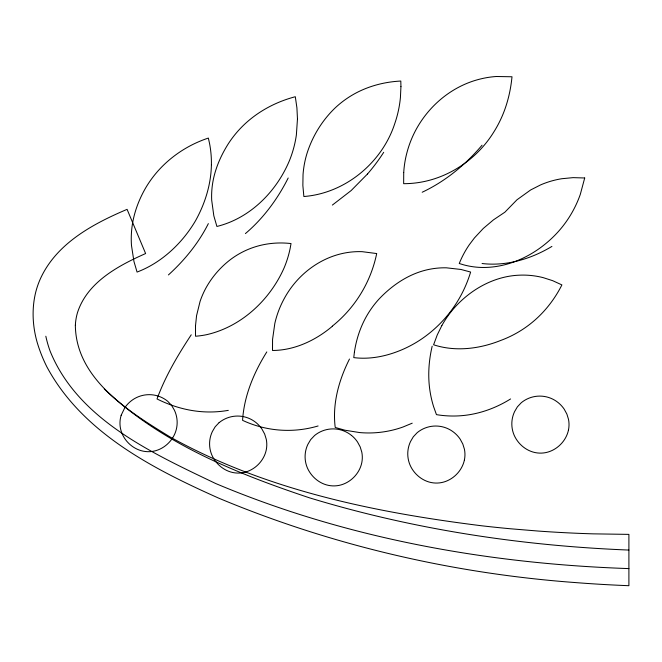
<?xml version="1.0" encoding="UTF-8"?>
<svg xmlns="http://www.w3.org/2000/svg" width="662" height="662" viewBox="0 0 662 662"><rect width="100%" height="100%" fill="white"/><g stroke="black" fill="none" stroke-linecap="round" stroke-linejoin="round"><path stroke-width="0.99" d="M432.17 346.209C429.133 359.127 427.966 372.524 429.315 385.747A106.193 106.193 0 0 0 433.569 406.551L436.448 414.635A101.592 101.592 0 0 0 469.888 414.644C484.327 412.219 498.172 406.7 510.576 398.954M349.486 359.036C338.903 380.029 332.208 403.82 335.229 427.462L344.91 430.201L359.574 432.559A101.948 101.948 0 0 0 403.001 427.007L412.211 423.183M208.348 223.607C198.575 243.128 184.532 260.282 168.429 274.929M441.835 325.58L437.268 334.898L433.593 344.778C455.464 351.977 479.528 348.899 500.596 340.5A109.354 109.354 0 0 0 536.592 318.587C547.011 309.038 555.567 297.528 561.897 284.908L552.687 280.688L543.279 277.668A81.451 81.451 0 0 0 519.306 275.177C497.286 276.037 476.474 286.365 460.628 301.375A100.45 100.45 0 0 0 441.835 325.58M266.803 351.911C253.885 372.549 244.104 395.81 242.565 420.337A106.789 106.789 0 0 0 318.099 425.964M191.244 334.798C177.896 355.039 165.401 376.107 157.026 398.954C170.779 405.831 185.765 410.39 201.116 411.632A106.814 106.814 0 0 0 228.307 410.357M482.06 145.193C465.568 164.697 445.369 181.322 422.19 192.245M367.46 174.023L351.174 190.54L332.374 205.071M219.122 422.604L215.15 426.816L212.353 431.558A28.698 28.698 0 0 0 211.873 455.092C215.688 463.748 223.624 470.641 232.966 472.552A26.786 26.786 0 0 0 243.608 472.552C254.696 470.26 263.981 460.984 266.265 449.895A26.786 26.786 0 0 0 266.265 439.245L264.659 434.057L261.987 429.133A30.692 30.692 0 0 0 256.029 422.604A29.194 29.194 0 0 0 219.139 422.629M245.412 233.587C259.041 222.027 270.535 208.075 279.894 192.89A193.974 193.974 0 0 0 288.185 177.987M332.374 326.25C315.708 340.334 294.64 350.38 272.504 350.479L272.562 339.399L274.838 323.379A95.585 95.585 0 0 1 284.163 298.736C296.278 276.162 318.025 258.652 343.247 253.306A77.512 77.512 0 0 1 362.164 251.676L376.57 253.538M551.918 246.413C531.114 258.95 506.471 266.414 482.06 263.517M628.9 568.6C487.786 563.784 346.16 538.512 215.647 483.508C153.021 453.445 78.066 419.89 50.13 351.174A113.285 113.285 0 0 1 45.827 336.23M628.9 550.064C520.812 545.753 412.906 529.368 309.344 497.783C236.061 473.322 160.99 443.093 104.282 388.975M351.53 435.455A29.194 29.194 0 0 0 314.649 435.455L310.668 439.642L307.863 444.384A28.698 28.698 0 0 0 307.383 467.926C311.206 476.582 319.134 483.475 328.476 485.378A26.786 26.786 0 0 0 339.126 485.378C350.215 483.094 359.491 473.818 361.783 462.721A26.786 26.786 0 0 0 361.783 452.08L360.178 446.891L357.505 441.968A30.692 30.692 0 0 0 351.539 435.439M383.695 152.318A189.539 189.539 0 0 1 367.468 174.032M376.695 253.571A125.615 125.615 0 0 1 332.299 326.151M75.352 325.299C75.931 379.161 129.421 411.979 169.96 436.887C265.454 490.07 374.593 512.462 482.06 525.827A1342.18 1342.18 0 0 0 510.112 528.739L538.049 531.04A1302.824 1302.824 0 0 0 593.127 533.853L628.9 534.383L628.9 585.704A1382.893 1382.893 0 0 1 574.459 582.502C452.353 573.408 331.538 545.356 218.534 498.072C153.063 468.787 82.32 432.716 46.952 366.996A149.165 149.165 0 0 1 37.271 342.701C32.463 326.176 31.586 308.293 35.88 291.553A81.757 81.757 0 0 1 40.423 278.694C56.568 243.326 92.937 223.847 127.087 209.349L145.623 253.538C118.2 265.735 87.161 282.227 77.429 312.812A53.945 53.945 0 0 0 75.352 325.299M297.47 118.87L296.369 134.965A108.75 108.75 0 0 1 289.501 160.477C276.592 191.517 250.12 218.294 216.904 226.454L213.826 215.829L211.683 200.098A83.76 83.76 0 0 1 212.452 184.582C214.546 169.985 220.479 156.182 228.307 143.77A105.15 105.15 0 0 1 241.58 127.195C256.219 112.292 275.177 102.014 295.31 96.726L296.915 107.881L297.47 118.87M400.94 86.623L400.419 97.579A111.903 111.903 0 0 1 394.751 123.637C382.04 162.786 345.142 193.337 303.866 196.515L302.857 185.426L303.039 174.602A95.436 95.436 0 0 1 306.895 153.75C312.34 136.372 322.187 120.285 335.377 107.707A96.495 96.495 0 0 1 356.156 92.92C369.909 85.671 385.317 81.823 400.808 81.045L400.94 86.623M195.513 325.737L195.522 336.23A83.329 83.329 0 0 0 206.594 334.682C241.316 326.838 270.079 299.861 284.188 267.705A104.075 104.075 0 0 0 290.113 248.589L291.032 243.566C280.58 242.35 269.914 242.979 259.703 245.552A82.121 82.121 0 0 0 231.237 258.999C220.843 266.761 212.105 276.749 205.865 288.127A84.38 84.38 0 0 0 200.081 301.384L196.564 315.666L195.513 325.737M403.721 172.6L403.655 183.688A99.432 99.432 0 0 0 422.836 181.818C451.898 176.067 477.931 157.564 493.529 132.45A116.884 116.884 0 0 0 503.228 113.607C507.969 101.849 510.791 89.37 511.999 76.767L496.26 76.502A90.396 90.396 0 0 0 481.125 78.819C445.534 87.169 416.919 116.255 407.312 151.284A100.136 100.136 0 0 0 403.721 172.6M211.401 164.714C211.07 184.375 205.038 203.639 195.522 220.752A130.869 130.869 0 0 1 183.581 237.79C171.16 252.735 155.33 265.148 137.067 272.074L133.931 261.382L131.473 245.387A93.615 93.615 0 0 1 132.408 224.211C134.46 211.426 139.161 199.154 145.623 187.967A108.527 108.527 0 0 1 157.829 171.152C166.849 160.965 177.739 152.483 189.729 146.062A120.534 120.534 0 0 1 208.348 138.068L209.54 143.414A102.445 102.445 0 0 1 211.401 164.714M354.427 352.052L353.765 357.612C370.794 359.78 388.122 355.908 403.679 348.99A119.309 119.309 0 0 0 419.336 340.5A123.951 123.951 0 0 0 470.616 272.057L460.984 269.467L446.362 267.812A78.654 78.654 0 0 0 427.015 269.823C408.313 274.151 391.83 285.43 378.821 299.274A95.394 95.394 0 0 0 366.409 316.444C360.227 327.433 356.255 339.589 354.427 352.052M584.703 177.987L580.317 194.347A110.794 110.794 0 0 1 557.702 232.279C537.776 254.043 508.697 269.062 478.7 267.332A77.024 77.024 0 0 1 464.079 264.957L459.254 263.517A96.081 96.081 0 0 1 469.317 244.725L474.455 237.915L483.301 228.44L493.455 219.867L504.874 212.196L516.964 199.8L530.634 189.969L540.515 184.938A88.385 88.385 0 0 1 561.806 178.723L573.093 177.639L584.703 177.987M121.163 415.248L120.501 417.863A26.786 26.786 0 0 0 120.501 428.513C122.784 439.601 132.061 448.877 143.149 451.161A26.786 26.786 0 0 0 153.799 451.161C163.125 449.25 171.102 442.382 174.867 433.701A28.698 28.698 0 0 0 174.396 410.175L171.615 405.434L167.643 401.222A29.194 29.194 0 0 0 130.745 401.238A30.692 30.692 0 0 0 124.779 407.751L121.163 415.248M464.426 459.875C462.134 470.963 452.858 480.24 441.769 482.532A26.786 26.786 0 0 1 431.119 482.532C421.793 480.612 413.816 473.744 410.051 465.063A28.698 28.698 0 0 1 410.523 441.537L413.303 436.796L417.283 432.584A29.194 29.194 0 0 1 454.173 432.6A30.692 30.692 0 0 1 460.148 439.113L462.821 444.037L464.426 449.225A26.786 26.786 0 0 1 464.426 459.875M568.493 429.936C566.2 441.024 556.924 450.301 545.836 452.593A26.786 26.786 0 0 1 535.186 452.593C525.86 450.681 517.891 443.805 514.117 435.124A28.698 28.698 0 0 1 514.589 411.599L517.378 406.857L521.35 402.653A29.194 29.194 0 0 1 558.24 402.67A30.692 30.692 0 0 1 564.214 409.174L566.887 414.098L568.493 419.286A26.786 26.786 0 0 1 568.493 429.936"/></g></svg>
